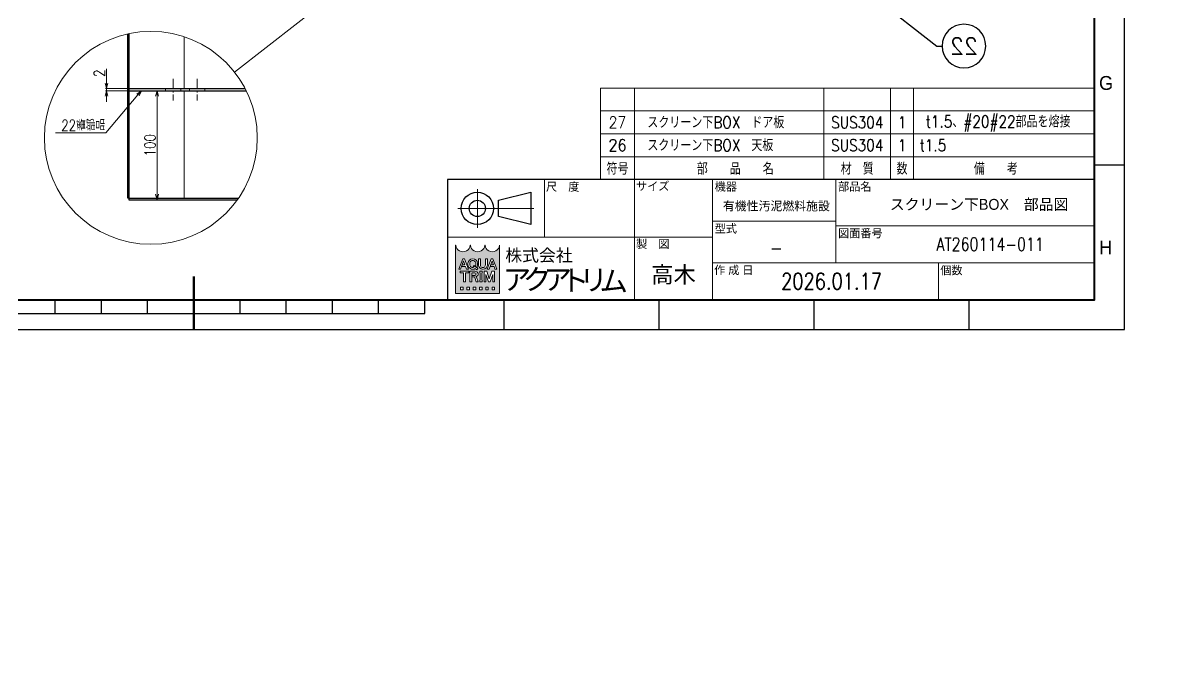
# Model space of a CAD drawing. Header units: millimetres. Extents: x 0 to 51411, y 0 to 16902.
# Drawn here: x 29694 to 31816, y 0 to 1188 of the extents above; entities that cross this region are included whole.
import ezdxf
from ezdxf import colors
from ezdxf.entities.mleader import LeaderData, LeaderLine
from ezdxf.enums import TextEntityAlignment as Align
from ezdxf.math import Vec2, Vec3

# ---------------------------------------------------------------- set-up
doc = ezdxf.new("R2010")
doc.units = ezdxf.units.MM
doc.linetypes.add('CENTER2', pattern=[28.574999999999996, 19.05, -3.174999999999999, 3.174999999999999, -3.174999999999999])
doc.linetypes.add('HIDDEN2', pattern=[4.7624999999999975, 3.174999999999999, -1.587499999999999])
for name, color, linetype, lineweight in [('01_外形線', 7, 'Continuous', 25), ('02_細線', 5, 'Continuous', 13), ('03_かくれ線', 6, 'HIDDEN2', 13), ('04_中心線', 1, 'CENTER2', 9), ('07_寸法線', 3, 'Continuous', 9), ('99_図枠', 7, 'Continuous', 40)]:
    doc.layers.add(name, color=color, linetype=linetype, lineweight=lineweight)
doc.styles.add('KSS_TXT', font='txt.shx', dxfattribs={"bigfont": 'extfont2.shx'})
doc.styles.add('MS_G', font='MS Gothic.ttf')
doc.styles.get("Standard").update_dxf_attribs({"font": 'arial.ttf'})
doc.styles.add('寸法用', font='simplex.shx', dxfattribs={"width": 0.8, "bigfont": '@extfont2.shx'})
doc.styles.add('表題用', font='MS PGothic.ttf')
doc.dimstyles.new('機械製図用', dxfattribs={"dimtxt": 3.5, "dimasz": 3.5, "dimexe": 2, "dimexo": 0, "dimgap": 1.199999999999999, "dimtad": 1, "dimdsep": 46, "dimtxsty": '寸法用', "dimblk": 'OPEN30', "dimcen": 0, "dimclrd": 256, "dimclre": 256, "dimclrt": 7, "dimazin": 2, "dimtm": 1e-09, "dimtfac": 0.75, "dimtmove": 0, "dimatfit": 3, "dimldrblk": 'OPEN30', "dimfxl": 1, "dimlwd": -1, "dimlwe": -1, "dimarcsym": 0})

# ---------------------------------------------------------------- blocks, each defined once
blk = doc.blocks.new('AM_BALLOON1')
at = {"transparency": 16777216}
blk.add_circle((0, 0), 5, dxfattribs=at)
blk.add_attdef('B_NUMBER', text='', height=3, dxfattribs=at).set_placement((0, 0), align=Align.MIDDLE_CENTER)
blk = doc.blocks.new('_OPEN')
at = {"color": 0, "linetype": 'ByBlock'}
for p, q in [((-1, 0.1666666666666666), (0, 0)), ((0, 0), (-1, -0.1666666666666666)), ((0, 0), (-1, 0))]:
    blk.add_line(p, q, dxfattribs=at)
blk = doc.blocks.new('_Open30')
at = {"color": 0, "linetype": 'ByBlock', "lineweight": -2}
for p, q in [((-1, 0.26794919), (0, 0)), ((0, 0), (-1, -0.26794919)), ((0, 0), (-1, 0))]:
    blk.add_line(p, q, dxfattribs=at)
blk = doc.blocks.new('*D1660')
at = {"layer": '07_寸法線', "transparency": 16777216}
for p, q in [((29940.93542355673, 1063.554954599672), (29937.72808647984, 1063.554954599672)), ((29939.72808647984, 873.554954599654), (29939.72808647984, 1053.554954599672)), ((29970.27295606065, 863.5549545996541), (29937.72808647984, 863.554954599654))]:
    blk.add_line(p, q, dxfattribs=at)
at = {"layer": 'Defpoints', "color": 0, "transparency": 16777216}
for p in [(29939.72808647984, 1063.554954599672), (29943.93542355673, 1063.554954599672), (29973.27295606065, 863.5549545996541)]:
    blk.add_point(p, dxfattribs=at)
at = {"layer": '07_寸法線', "transparency": 16777216, "xscale": 10, "yscale": 10, "zscale": 10}
for p, rotation in [((29939.72808647984, 1063.554954599672), 90), ((29939.72808647984, 863.554954599654), 270)]:
    blk.add_blockref('_Open30', p, dxfattribs=dict(at, rotation=rotation))
at = {"layer": '07_寸法線', "color": 7, "transparency": 16777216, "insert": (29926.72808647983, 963.5549545996546), "char_height": 20, "attachment_point": 5, "rotation": 90, "style": '寸法用'}
blk.add_mtext('100', dxfattribs=at)
blk = doc.blocks.new('*D1661')
at = {"layer": '07_寸法線', "transparency": 16777216}
for p, q in [((29846.78468942887, 1077.554954599546), (29846.78468942887, 1104.221621266213)), ((29885.00921465491, 1067.554954599546), (29844.78468942887, 1067.554954599546)), ((29885.00921465491, 1063.554954599716), (29844.78468942887, 1063.554954599716)), ((29846.78468942887, 1063.554954599716), (29846.78468942887, 1067.554954599546)), ((29846.78468942887, 1053.554954599716), (29846.78468942887, 1043.554954599716))]:
    blk.add_line(p, q, dxfattribs=at)
at = {"layer": 'Defpoints', "color": 0, "transparency": 16777216}
for p in [(29846.78468942887, 1067.554954599546), (29888.00921465491, 1067.554954599546), (29888.00921465491, 1063.554954599716)]:
    blk.add_point(p, dxfattribs=at)
at = {"layer": '07_寸法線', "transparency": 16777216, "xscale": 10, "yscale": 10, "zscale": 10}
for p, rotation in [((29846.78468942887, 1067.554954599546), 270), ((29846.78468942887, 1063.554954599716), 90)]:
    blk.add_blockref('_Open30', p, dxfattribs=dict(at, rotation=rotation))
at = {"layer": '07_寸法線', "color": 7, "transparency": 16777216, "insert": (29833.78468942886, 1095.888287932871), "char_height": 20, "attachment_point": 5, "rotation": 90, "style": '寸法用'}
blk.add_mtext('2', dxfattribs=at)
blk = doc.blocks.new('_TagCircle')
at = {"color": 0, "linetype": 'ByBlock', "lineweight": -2, "transparency": 16777216}
blk.add_circle((0, 0), 4, dxfattribs=at)
at = {"color": 0, "transparency": 16777216, "style": '寸法用'}
blk.add_attdef('タグ番号', text='', height=3, dxfattribs=at).set_placement((0, -1.5), align=Align.CENTER)
blk = doc.blocks.new('_None')

msp = doc.modelspace()

# ---------------------------------------------------------------- hatches: boundary and pattern name
at = {"layer": '99_図枠', "lineweight": 5}
h = msp.add_hatch(color=256, dxfattribs=at)
h.dxf.hatch_style = 1
edge = h.paths.add_edge_path()
edge.add_arc((30568.68154655954, 779.6042185244223), 0.3842384039984477, 90, 180)
edge.add_ellipse((30555.23320241959, 779.6042185244223), major_axis=(-13.06410573594722, 0), ratio=0.8823529411764706, start_angle=360, end_angle=540, ccw=False)
edge.add_arc((30541.78485827964, 779.6042185244223), 0.3842384039984477, 3.187317984128254, 180.000000000026)
edge.add_ellipse((30528.33651413969, 779.6042185244223), major_axis=(-13.06410573594722, 0), ratio=0.8823529411764706, start_angle=360, end_angle=540, ccw=False)
edge.add_arc((30514.88816999975, 779.6042185244223), 0.3842384039984477, 3.187317984128254, 180)
edge.add_ellipse((30501.4398258598, 779.6042185244223), major_axis=(-13.06410573594722, 0), ratio=0.8823529411764706, start_angle=360, end_angle=540, ccw=False)
edge.add_arc((30487.99148171985, 779.6042185244223), 0.3842384039984478, 3.187317984128254, 90)
edge.add_line((30487.99148171985, 779.9884569284241), (30487.99148171985, 691.2293856047831))
edge.add_line((30487.99148171985, 691.2293856047818), (30568.68154655953, 691.2293856047818))
edge.add_line((30568.68154655954, 691.2293856047818), (30568.68154655954, 779.98845692842))
h.paths.add_polyline_path([(30501.00284737093, 755.0843440041845), (30504.18864843084, 755.0843440041845), (30511.43323119285, 735.964641021219), (30511.43323119285, 735.8724238042614), (30507.98422558021, 735.8724238042614), (30506.18068185538, 740.9373604333796), (30499.08766162719, 740.9373604333796), (30500.1275028295, 743.8575723037666), (30505.14084065308, 743.8575723037666), (30502.59574790089, 751.0050194810174), (30497.20727022157, 735.8724238042614), (30493.75826460892, 735.8724238042614), (30493.75826460892, 735.964641021219)], flags=16)
edge = h.paths.add_edge_path(flags=16)
edge.add_ellipse((30519.45128694652, 746.6310991162172), major_axis=(-8.8374832919643, 0), ratio=0.9565217391304343, start_angle=180, end_angle=360, ccw=False)
edge.add_line((30528.28877023847, 746.6310991162172), (30528.28877023847, 744.3256686922259))
edge.add_ellipse((30519.45128694652, 744.3256686922286), major_axis=(-8.8374832919643, 0), ratio=0.9565217391304343, start_angle=142.105255317713, end_angle=180, ccw=False)
edge.add_line((30526.42530227056, 739.1335773057472), (30523.94921480151, 741.1739010110355))
edge.add_ellipse((30519.45128694652, 744.5517472036518), major_axis=(5.635186781375939, 0), ratio=0.9950358206786509, start_angle=-37.0427632869818, end_angle=0)
edge.add_line((30525.08646665376, 744.5515295277819), (30525.08646665376, 746.4050206047941))
edge.add_ellipse((30519.45128694652, 746.4050206047941), major_axis=(5.635179707236215, 0), ratio=0.994718262525732, start_angle=360, end_angle=540)
edge.add_line((30513.81610723928, 746.4050206047941), (30513.81610723928, 744.551549591597))
edge.add_ellipse((30519.45128694652, 744.5517472036518), major_axis=(5.635186781375939, 0), ratio=0.9950358206786509, start_angle=-180, end_angle=-65.75794872216291)
edge.add_line((30521.76505157857, 739.4389840426866), (30520.19611982208, 740.9659303239955))
edge.add_line((30520.19611982209, 740.9659303239914), (30521.89808760801, 742.7731830797384))
edge.add_line((30521.89808760801, 742.7731830797438), (30529.01442351184, 736.9092428834215))
edge.add_line((30529.01442351183, 736.9092428834174), (30526.79063441137, 734.5478885656371))
edge.add_line((30526.79063441138, 734.5478885656412), (30524.11920740053, 737.1478267230118))
edge.add_ellipse((30519.45128694652, 744.3256686922286), major_axis=(-8.8374832919643, 0), ratio=0.9565217391304343, start_angle=0, end_angle=121.88362473889401, ccw=False)
edge.add_line((30510.61380365455, 744.3256686922286), (30510.61380365455, 746.63109911622))
h.paths.add_polyline_path([(30512.00467837314, 732.0300397642768), (30512.00467837314, 729.3403709362865), (30506.24110231316, 729.3403709362865, 0.4142135623730951), (30505.85686390916, 728.9561325322902), (30505.85686390916, 712.8181195643538), (30502.39871827319, 712.8181195643538), (30502.39871827319, 728.9561325322902, 0.4142135623730951), (30502.01447986918, 729.3403709362865), (30496.2509038092, 729.3403709362865), (30496.2509038092, 732.0300397642768)], flags=16)
edge = h.paths.add_edge_path(flags=16)
edge.add_line((30514.19477484658, 732.0300397642768), (30523.03225813854, 732.0300397642768))
edge.add_ellipse((30523.03225813855, 726.9761829987256), major_axis=(-6.202418813818545, 1.2e-15), ratio=0.8148203011203053, start_angle=111.3869747349855, end_angle=270, ccw=False)
edge.add_arc((30523.98341509223, 720.1270996013664), 2.512227050566338, 22.272952259934925, 58.5531130129101, ccw=False)
edge.add_line((30526.30820173212, 721.0792822690255), (30529.61891535636, 712.9718149259561))
edge.add_line((30529.61891535635, 712.9718149259534), (30529.61891535635, 712.8181195643524))
edge.add_line((30529.61891535635, 712.8181195643538), (30525.89180283757, 712.8181195643538))
edge.add_line((30525.89180283757, 712.8181195643538), (30522.96700498158, 720.9593417772626))
edge.add_arc((30521.54124700037, 720.3853726171837), 1.536953615993805, 21.92829786654815, 90)
edge.add_line((30521.54124700037, 721.9223262331743), (30517.76819200376, 721.9223262331743))
edge.add_line((30517.76819200376, 721.9223262331743), (30517.76819200376, 724.611995061166))
edge.add_line((30517.76819200376, 724.6119950611646), (30523.49334422335, 724.6119950611646))
edge.add_arc((30523.4109065415, 726.9761829987256), 2.365624774873383, 271.9970571044072, 448.0029428955928)
edge.add_line((30523.49334422335, 729.3403709362865), (30517.65292048258, 729.3403709362865))
edge.add_line((30517.65292048257, 729.3403709362865), (30517.65292048257, 712.8181195643524))
edge.add_line((30517.65292048257, 712.8181195643538), (30514.19477484659, 712.8181195643538))
edge.add_line((30514.19477484658, 712.8181195643538), (30514.19477484658, 732.0300397642782))
h.paths.add_polyline_path([(30530.06495224784, 755.0843440041845), (30533.52309788383, 755.0843440041845), (30533.52309788383, 744.3256686922286, 0.175030561155744), (30535.04862733927, 739.9223607013828, 0.2571496110314638), (30541.21929012435, 739.9223607013828, 0.1750305611562702), (30542.74481957978, 744.3256686922396), (30542.74481957978, 755.0843440041845), (30546.20296521577, 755.0843440041845), (30546.20296521577, 743.6305723186724, -0.3793912406243967), (30538.71031633781, 735.8724238042614), (30537.5576011258, 735.8724238042614, -0.3793912406243716), (30530.06495224784, 743.6305723186724)], flags=16)
h.paths.add_polyline_path([(30532.53277928716, 732.0300397642768), (30536.75940173116, 732.0300397642768), (30536.75940173116, 729.3403709362865, 0.4142135623730951), (30536.37516332717, 728.9561325322902), (30536.37516332717, 715.8920267963404, 0.4142135623730951), (30536.75940173116, 715.5077883923441), (30536.75940173116, 712.8181195643538), (30532.53277928716, 712.8181195643538), (30532.53277928716, 715.5077883923441, 0.4142135623730951), (30532.91701769118, 715.8920267963404), (30532.91701769118, 728.9561325322902, 0.4142135623730951), (30532.53277928716, 729.3403709362865)], flags=16)
h.paths.add_polyline_path([(30540.22129155458, 732.0300397642768), (30545.23928732669, 732.0300397642768), (30549.82725165455, 718.0767254949842), (30554.41521598238, 732.0300397642768), (30559.43639611061, 732.0300397642768), (30559.43639611061, 712.8181195643538), (30555.97825047462, 712.8181195643538), (30555.97825047462, 726.2664637042999), (30551.55632447253, 712.8181195643538), (30548.09817883655, 712.8181195643538), (30543.67625283445, 726.2664637042999), (30543.67943719056, 712.8181195643538), (30540.22129155458, 712.8181195643538)], flags=16)
h.paths.add_polyline_path([(30553.25285665654, 755.0843440041845), (30556.43865771645, 755.0843440041845), (30563.68324047846, 735.964641021219), (30563.68324047846, 735.8724238042614), (30560.23423486582, 735.8724238042614), (30558.43069114099, 740.9373604333796), (30551.3376709128, 740.9373604333796), (30552.3775121151, 743.8575723037666), (30557.39084993868, 743.8575723037666), (30554.84575718649, 751.0050194810174), (30549.45727950717, 735.8724238042614), (30546.00827389453, 735.8724238042614), (30546.00827389453, 735.964641021219)], flags=16)
h.paths.add_polyline_path([(30497.21320341582, 702.7565377247356), (30501.82406426379, 702.7565377247356), (30501.82406426379, 698.145676876753), (30497.21320341582, 698.145676876753)], flags=16)
h.paths.add_polyline_path([(30508.74035553577, 702.7565377247356), (30513.35121638375, 702.7565377247356), (30513.35121638375, 698.145676876753), (30508.74035553577, 698.145676876753)], flags=16)
h.paths.add_polyline_path([(30520.26750765573, 702.7565377247356), (30524.8783685037, 702.7565377247356), (30524.8783685037, 698.145676876753), (30520.26750765573, 698.145676876753)], flags=16)
h.paths.add_polyline_path([(30531.79465977567, 702.7565377247356), (30536.40552062366, 702.7565377247356), (30536.40552062366, 698.145676876753), (30531.79465977567, 698.145676876753)], flags=16)
h.paths.add_polyline_path([(30543.32181189564, 702.7565377247356), (30547.93267274361, 702.7565377247356), (30547.93267274361, 698.145676876753), (30543.32181189564, 698.145676876753)], flags=16)
h.paths.add_polyline_path([(30554.84896401558, 702.7565377247356), (30559.45982486357, 702.7565377247356), (30559.45982486357, 698.145676876753), (30554.84896401558, 698.145676876753)], flags=16)

# ---------------------------------------------------------------- linework, layer by layer
at = {"layer": '01_外形線'}
for p, q in [((29886.0142652897, 866.5549545995455), (29886.0142652897, 1168.026515096513)), ((29888.13558563327, 1168.48350947155), (29888.13558563327, 1067.554954599545)), ((29888.0092146549, 1067.554954599545), (30101.55816128525, 1067.55495459939)), ((29888.0092146549, 1067.554954599545), (29888.0092146549, 1063.554954599716)), ((29888.0092146549, 1063.554954599716), (30103.58607115699, 1063.554954599545)), ((29888.13558563327, 1063.554954599545), (29888.13558563257, 863.5549545997155)), ((29888.13558563327, 866.5549545995455), (29886.0142652897, 866.5549545995455)), ((29888.13558563324, 866.5549545995455), (30089.39829947395, 866.554954599399)), ((29888.13558563325, 863.5549545995455), (30087.29751884628, 863.5549545994004))]:
    msp.add_line(p, q, dxfattribs=at)
at = {"layer": '02_細線'}
for p, q in [((30265.06022094436, 1240.66235791781), (30082.19697005643, 1097.610977478706)), ((29989.25185534294, 1162.875928578739), (29989.25185534294, 1067.554954599545)), ((29989.25185534294, 1063.554954599545), (29989.25185534294, 866.5549545995455)), ((30753.70312812704, 900.5902008359153), (30753.70312812704, 1068.573055215569)), ((30753.70312812704, 1068.573055215569), (31660.93911657636, 1068.573055215569)), ((30816.69669233733, 1068.573055215569), (30816.69669233733, 900.5902008359153)), ((31164.11894881499, 1068.573055215569), (31164.11894881499, 900.5902008359153)), ((31286.77111572464, 1068.573055215569), (31286.77111572464, 900.5902008359153)), ((31328.76682519817, 1068.573055215569), (31328.76682519817, 900.5902008359153)), ((30753.70312812704, 1026.577342748747), (31660.93911657636, 1026.577342748747)), ((30753.70312812704, 984.5816302819039), (31660.93911657636, 984.5816302819039)), ((30753.70312812704, 942.5859178150604), (31660.93911657636, 942.5859178150604))]:
    msp.add_line(p, q, dxfattribs=at)
msp.add_circle((29928.23971242757, 977.1723539418017), 195.469432945567, dxfattribs=at)
at = {"layer": '03_かくれ線', "ltscale": 3}
for p, q in [((29888.13558563327, 1067.554954599545), (29888.13558563327, 1063.554954599545)), ((29955.25185534259, 1067.554954599545), (29955.25185534259, 1063.554954599545)), ((29983.25185534259, 1067.554954599545), (29983.25185534259, 1063.554954599545)), ((29999.25185534259, 1067.554954599545), (29999.25185534259, 1063.554954599545)), ((30027.25185534259, 1067.554954599545), (30027.25185534259, 1063.554954599545))]:
    msp.add_line(p, q, dxfattribs=at)
at = {"layer": '04_中心線'}
for p, q in [((29969.25185534259, 1085.554954599545), (29969.25185534259, 1045.554954599545)), ((30013.25185534259, 1085.554954599545), (30013.25185534259, 1045.554954599545))]:
    msp.add_line(p, q, dxfattribs=at)
at = {"layer": '99_図枠', "lineweight": 25}
for p, q in [((31716.09625943329, 926.920311550095), (31660.93911657636, 926.920311550095)), ((29752.58683086978, 654.5044865511954), (29752.58683086978, 679.9616294082352)), ((29837.44397372659, 654.5044865511954), (29837.44397372659, 679.9616294082352)), ((29922.30111658338, 654.5044865511954), (29922.30111658338, 679.9616294082352)), ((30092.01540229699, 654.5044865511954), (30092.01540229699, 679.9616294082352)), ((30176.87254515378, 654.5044865511954), (30176.87254515378, 679.9616294082352)), ((30261.72968801059, 654.5044865511954), (30261.72968801059, 679.9616294082352)), ((30346.58683086737, 654.5044865511954), (30346.58683086737, 679.9616294082352)), ((30431.44397372418, 654.5044865511954), (30431.44397372418, 679.9616294082352)), ((30576.80425943789, 625.0510865415508), (30576.80425943789, 679.9616294082352)), ((30861.62725943673, 624.8044865513166), (30861.62725943673, 679.9616294082352)), ((30861.62725943673, 625.0510865415508), (30861.62725943673, 679.9616294082352)), ((31146.45025943558, 625.0510865415508), (31146.45025943558, 679.9616294082352)), ((31431.27325943443, 625.0510865415508), (31431.27325943443, 679.9616294082352)), ((29582.87254515618, 654.5044865511954), (30431.44397372418, 654.5044865511954))]:
    msp.add_line(p, q, dxfattribs=at)
at = {"layer": '99_図枠', "lineweight": 13}
for p, q in [((30651.13911658045, 794.5187722649116), (30651.13911658045, 900.5902008359153)), ((30816.61054515119, 679.9616294082352), (30816.61054515119, 900.5902008359153)), ((30959.58197372196, 679.9616294082352), (30959.58197372196, 900.5902008359153)), ((31186.15337716787, 900.5902008359153), (31186.15337716787, 747.8473436936765)), ((30527.88411658094, 811.9144865505605), (30527.88411658094, 883.1944865502719)), ((30492.24411658108, 847.5544865504107), (30631.83411658053, 847.5544865504107)), ((30959.58197372196, 824.2187722647959), (31186.15337716787, 824.2187722647959)), ((31186.15337716787, 815.7330579791123), (31660.93911657636, 815.7330579791123)), ((30959.58197372196, 794.5187722649116), (30472.93911658116, 794.5187722649116)), ((30959.58197372196, 747.8473436936765), (31660.93911657636, 747.8473436936765)), ((31374.3962594346, 747.8473436936765), (31374.3962594346, 679.9616294082352))]:
    msp.add_line(p, q, dxfattribs=at)
at = {"layer": '99_図枠', "lineweight": 5}
for p, q in [((30487.99148171985, 691.2293856047818), (30487.99148171985, 779.9884569284241)), ((30568.68154655954, 779.9884569284241), (30568.68154655954, 691.2293856047818)), ((30493.75826460892, 735.964641021219), (30501.00284737093, 755.0843440041845)), ((30497.20727022157, 735.8724238042614), (30502.59574790089, 751.0050194810174)), ((30499.08766162719, 740.9373604333796), (30500.1275028295, 743.8575723037666)), ((30500.1275028295, 743.8575723037666), (30505.14084065308, 743.8575723037666)), ((30501.00284737093, 755.0843440041845), (30504.18864843084, 755.0843440041845)), ((30505.14084065308, 743.8575723037666), (30502.59574790089, 751.0050194810174)), ((30511.43323119285, 735.964641021219), (30504.18864843084, 755.0843440041845)), ((30510.61380365455, 746.6310991162172), (30510.61380365455, 744.3256686922286)), ((30513.81610723928, 746.4050206047941), (30513.81610723928, 744.5606762656043)), ((30525.08646665376, 746.4050206047941), (30525.08646665376, 744.5606762656043)), ((30528.28877023847, 746.6310991162172), (30528.28877023847, 744.3256686922286)), ((30530.06495224784, 743.6305723186724), (30530.06495224784, 755.0843440041845)), ((30533.52309788383, 755.0843440041845), (30530.06495224784, 755.0843440041845)), ((30533.52309788383, 744.3256686922286), (30533.52309788383, 755.0843440041845)), ((30542.74481957978, 744.3256686922286), (30542.74481957978, 755.0843440041845)), ((30542.74481957978, 755.0843440041845), (30546.20296521577, 755.0843440041845)), ((30546.00827389453, 735.964641021219), (30553.25285665654, 755.0843440041845)), ((30546.20296521577, 743.6305723186724), (30546.20296521577, 755.0843440041845)), ((30549.45727950717, 735.8724238042614), (30554.84575718649, 751.0050194810174)), ((30551.3376709128, 740.9373604333796), (30552.3775121151, 743.8575723037666)), ((30552.3775121151, 743.8575723037666), (30557.39084993868, 743.8575723037666)), ((30553.25285665654, 755.0843440041845), (30556.43865771645, 755.0843440041845)), ((30557.39084993868, 743.8575723037666), (30554.84575718649, 751.0050194810174)), ((30563.68324047846, 735.964641021219), (30556.43865771645, 755.0843440041845)), ((30493.75826460892, 735.8724238042614), (30493.75826460892, 735.964641021219)), ((30493.75826460892, 735.964641021219), (30493.75826460892, 735.964641021219)), ((30493.75826460892, 735.8724238042614), (30493.75826460892, 735.964641021219)), ((30493.75826460892, 735.8724238042614), (30497.20727022157, 735.8724238042614)), ((30496.2509038092, 732.0300397642768), (30512.00467837314, 732.0300397642768)), ((30496.2509038092, 732.0300397642768), (30496.2509038092, 729.3403709362865)), ((30496.2509038092, 729.3403709362865), (30502.01447986918, 729.3403709362865)), ((30499.08766162719, 740.9373604333796), (30506.18068185538, 740.9373604333796)), ((30502.39871827319, 712.8181195643538), (30502.39871827319, 728.9561325322902)), ((30505.85686390916, 712.8181195643538), (30505.85686390916, 728.9561325322902)), ((30507.98422558021, 735.8724238042614), (30506.18068185538, 740.9373604333796)), ((30506.24110231316, 729.3403709362865), (30512.00467837314, 729.3403709362865)), ((30511.43323119285, 735.8724238042614), (30507.98422558021, 735.8724238042614)), ((30511.43323119285, 735.8724238042614), (30511.43323119285, 735.964641021219)), ((30512.00467837314, 732.0300397642768), (30512.00467837314, 729.3403709362865)), ((30514.19477484658, 732.0300397642768), (30514.19477484658, 712.8181195643538)), ((30514.19477484658, 732.0300397642768), (30523.03225813855, 732.0300397642768)), ((30517.65292048257, 712.8181195643538), (30517.65292048257, 729.3403709362865)), ((30517.65292048257, 729.3403709362865), (30523.49334422335, 729.3403709362865)), ((30517.76819200376, 721.9223262331743), (30517.76819200376, 724.6119950611646)), ((30517.76819200376, 724.6119950611646), (30523.49334422335, 724.6119950611646)), ((30517.76819200376, 721.9223262331743), (30521.54124700037, 721.9223262331743)), ((30520.19611982209, 740.9659303239914), (30521.89808760801, 742.7731830797438)), ((30520.19611982209, 740.9659303239914), (30521.76505157857, 739.4389840426866)), ((30521.89808760801, 742.7731830797438), (30529.01442351183, 736.9092428834174)), ((30523.94921480151, 741.1739010110341), (30526.42530227056, 739.1335773057472)), ((30524.11920740053, 737.1478267230104), (30526.79063441138, 734.5478885656412)), ((30526.79063441138, 734.5478885656412), (30529.01442351183, 736.9092428834174)), ((30532.53277928716, 732.0300397642768), (30536.75940173116, 732.0300397642768)), ((30532.53277928716, 732.0300397642768), (30532.53277928716, 729.3403709362865)), ((30532.91701769118, 715.8920267963404), (30532.91701769118, 728.9561325322902)), ((30536.37516332717, 715.8920267963404), (30536.37516332717, 728.9561325322902)), ((30536.75940173116, 732.0300397642768), (30536.75940173116, 729.3403709362865)), ((30538.71031633781, 735.8724238042614), (30537.5576011258, 735.8724238042614)), ((30540.22129155458, 732.0300397642768), (30540.22129155458, 712.8181195643538)), ((30540.22129155458, 732.0300397642768), (30545.23928732669, 732.0300397642768)), ((30543.67943719056, 712.8181195643538), (30543.67625283445, 726.2664637042999)), ((30548.09817883655, 712.8181195643538), (30543.67625283445, 726.2664637042999)), ((30549.82725165455, 718.0767254949842), (30545.23928732669, 732.0300397642768)), ((30546.00827389453, 735.8724238042614), (30546.00827389453, 735.964641021219)), ((30546.00827389453, 735.964641021219), (30546.00827389453, 735.964641021219)), ((30546.00827389453, 735.8724238042614), (30546.00827389453, 735.964641021219)), ((30546.00827389453, 735.8724238042614), (30549.45727950717, 735.8724238042614)), ((30549.82725165455, 718.0767254949842), (30554.41521598238, 732.0300397642768)), ((30551.3376709128, 740.9373604333796), (30558.43069114099, 740.9373604333796)), ((30551.55632447253, 712.8181195643538), (30555.97825047462, 726.2664637042999)), ((30559.43639611061, 732.0300397642768), (30554.41521598238, 732.0300397642768)), ((30555.97825047462, 726.2664637042999), (30555.97825047462, 712.8181195643538)), ((30560.23423486582, 735.8724238042614), (30558.43069114099, 740.9373604333796)), ((30559.43639611061, 712.8181195643538), (30559.43639611061, 732.0300397642768)), ((30563.68324047846, 735.8724238042614), (30560.23423486582, 735.8724238042614)), ((30563.68324047846, 735.8724238042614), (30563.68324047846, 735.964641021219)), ((30497.21320341582, 702.7565377247356), (30501.82406426379, 702.7565377247356)), ((30497.21320341582, 702.7565377247356), (30497.21320341582, 698.145676876753)), ((30501.82406426379, 702.7565377247356), (30501.82406426379, 698.145676876753)), ((30502.39871827319, 712.8181195643538), (30505.85686390916, 712.8181195643538)), ((30508.74035553577, 702.7565377247356), (30513.35121638375, 702.7565377247356)), ((30508.74035553577, 702.7565377247356), (30508.74035553577, 698.145676876753)), ((30513.35121638375, 702.7565377247356), (30513.35121638375, 698.145676876753)), ((30514.19477484658, 712.8181195643538), (30517.65292048257, 712.8181195643538)), ((30520.26750765573, 702.7565377247356), (30524.8783685037, 702.7565377247356)), ((30520.26750765573, 702.7565377247356), (30520.26750765573, 698.145676876753)), ((30522.96700498158, 720.9593417772612), (30525.89180283757, 712.8181195643538)), ((30524.8783685037, 702.7565377247356), (30524.8783685037, 698.145676876753)), ((30525.89180283757, 712.8181195643538), (30529.61891535635, 712.8181195643538)), ((30526.30820173212, 721.0792822690255), (30529.61891535635, 712.9718149259534)), ((30529.61891535635, 712.9718149259534), (30529.61891535635, 712.8181195643538)), ((30531.79465977567, 702.7565377247356), (30536.40552062366, 702.7565377247356)), ((30531.79465977567, 702.7565377247356), (30531.79465977567, 698.145676876753)), ((30532.53277928716, 712.8181195643538), (30532.53277928716, 715.5077883923441)), ((30532.53277928716, 712.8181195643538), (30536.75940173116, 712.8181195643538)), ((30536.40552062366, 702.7565377247356), (30536.40552062366, 698.145676876753)), ((30536.75940173116, 712.8181195643538), (30536.75940173116, 715.5077883923441)), ((30540.22129155458, 712.8181195643538), (30543.67943719056, 712.8181195643538)), ((30543.32181189564, 702.7565377247356), (30547.93267274361, 702.7565377247356)), ((30543.32181189564, 702.7565377247356), (30543.32181189564, 698.145676876753)), ((30547.93267274361, 702.7565377247356), (30547.93267274361, 698.145676876753)), ((30548.09817883655, 712.8181195643538), (30551.55632447253, 712.8181195643538)), ((30559.45982486357, 702.7565377247356), (30554.84896401558, 702.7565377247356)), ((30554.84896401558, 702.7565377247356), (30554.84896401558, 698.145676876753)), ((30555.97825047462, 712.8181195643538), (30559.43639611061, 712.8181195643538)), ((30559.45982486357, 702.7565377247356), (30559.45982486357, 698.145676876753)), ((30568.68154655954, 691.2293856047818), (30487.99148171985, 691.2293856047818)), ((30501.82406426379, 698.145676876753), (30497.21320341582, 698.145676876753)), ((30513.35121638375, 698.145676876753), (30508.74035553577, 698.145676876753)), ((30524.8783685037, 698.145676876753), (30520.26750765573, 698.145676876753)), ((30536.40552062366, 698.145676876753), (30531.79465977567, 698.145676876753)), ((30547.93267274361, 698.145676876753), (30543.32181189564, 698.145676876753)), ((30554.84896401558, 698.145676876753), (30559.45982486357, 698.145676876753))]:
    msp.add_line(p, q, dxfattribs=at)
at = {"layer": '99_図枠', "lineweight": 53}
msp.add_line((30007.15825944019, 625.0510865415508), (30007.15825944019, 722.3902008366367), dxfattribs=at)
at = {"layer": '99_図枠'}
msp.add_lwpolyline([(28463.52197373214, 679.9616294082352), (31660.93911657636, 679.9616294082352), (31660.93911657636, 2986.573943684625), (28463.52197373214, 2986.573943684625)], close=True, dxfattribs=at)
at = {"layer": '99_図枠', "lineweight": 25}
msp.add_lwpolyline([(30472.93911658116, 679.9616294082352), (31660.93911657636, 679.9616294082352), (31660.93911657636, 900.5902008359153), (30472.93911658116, 900.5902008359153)], close=True, dxfattribs=at)
msp.add_lwpolyline([(30566.49411658079, 862.4044865503529), (30625.89411658055, 877.254486550295), (30625.89411658055, 817.8544865505373), (30566.49411658079, 832.704486550474), (30566.49411658079, 862.4044865503529)], dxfattribs=at)
for radius in [29.69999999988, 14.84999999994]:
    msp.add_circle((30527.88411658094, 847.5544865504107), radius, dxfattribs=at)
at = {"layer": '99_図枠', "lineweight": 5}
for centre, radius, start, end in [((30487.99148171985, 779.6042185244223), 0.3842384039984477, 0, 90), ((30514.88816999975, 779.6042185244223), 0.3842384039984477, 0, 180), ((30514.88816999975, 779.6042185244223), 0.3842384039984477, 0, 90), ((30541.78485827964, 779.6042185244223), 0.3842384039984477, 0, 180), ((30568.68154655954, 779.6042185244223), 0.3842384039984477, 90, 180), ((30538.1876681565, 743.9781205054533), 8.130147813837896, 182.4500309922622, 265.5552572885241), ((30540.38252589104, 744.2362084002925), 6.860011350573962, 179.2527938813873, 218.9645718468762), ((30538.08024930712, 743.9781205054533), 8.130147813837896, 274.444742711371, 357.5499690077378), ((30535.88539157257, 744.2362084002925), 6.86001135057319, 321.0354281531238, 0.7472061186126783), ((30502.01447986918, 728.9561325322902), 0.3842384039984477, 0, 90), ((30506.24110231316, 728.9561325322902), 0.3842384039984477, 90, 180), ((30521.54124700037, 720.3853726171837), 1.53695361599379, 21.92829786653967, 90), ((30523.4109065415, 726.9761829987256), 2.365624774873383, 271.9970571042497, 88.00294289575022), ((30523.98341509223, 720.1270996013664), 2.51222705056638, 22.27295225997259, 58.55311301298782), ((30532.53277928716, 728.9561325322902), 0.3842384039984477, 0, 90), ((30538.13395873181, 745.5247627360841), 6.395793802200191, 241.157727808438, 298.842272191562), ((30536.75940173116, 728.9561325322902), 0.3842384039984477, 90, 180), ((30532.53277928716, 715.8920267963404), 0.3842384039984477, 270, 0), ((30536.75940173116, 715.8920267963404), 0.3842384039984477, 180, 270)]:
    msp.add_arc(centre, radius, start, end, dxfattribs=at)
for centre, major_axis, ratio, start_param, end_param in [((30501.4398258598, 779.6042185244223), (-13.06410573594722, 0), 0.8823529411764706, 6.283185307179585, 9.424777960769381), ((30528.33651413969, 779.6042185244223), (-13.06410573594722, 0), 0.8823529411764706, 6.283185307179585, 9.424777960769381), ((30555.23320241959, 779.6042185244223), (-13.06410573594722, 0), 0.8823529411764706, 6.283185307179585, 9.424777960769381), ((30519.45128694652, 746.6310991162172), (-8.8374832919643, 0), 0.9565217391304343, 3.141592653589793, 6.283185307179585), ((30519.45128694652, 746.4050206047941), (5.635179707236215, 0), 0.994718262525732, 6.283185307179585, 9.424777960769381), ((30523.03225813855, 726.9761829987256), (-6.202418813818545, 1.2e-15), 0.8148203011203053, 1.944069452961234, 4.712388980384689)]:
    msp.add_ellipse(centre, major_axis=major_axis, ratio=ratio, start_param=start_param, end_param=end_param, dxfattribs=at)
at = {"layer": '99_図枠', "lineweight": 5, "extrusion": (0, 0, -1)}
for centre, major_axis, ratio, start_param, end_param in [((30519.45128694652, 744.3256686922286), (-8.8374832919643, 0), 0.9565217391304343, 4.155914751220672, 6.283185307179585), ((30519.45128694652, 744.5517472036518), (5.635186781375939, 0), 0.9950358206786508, 7.430878021738926, 9.424777960769381), ((30519.45128694652, 744.5517472036518), (5.635186781375939, 0), 0.9950358206786508, 6.283185307179585, 6.929703490574294), ((30519.45128694652, 744.3256686922286), (-8.8374832919643, 0), 0.9565217391304343, 3.141592653589793, 3.802980717498314)]:
    msp.add_ellipse(centre, major_axis=major_axis, ratio=ratio, start_param=start_param, end_param=end_param, dxfattribs=at)
at = {"layer": 'Defpoints'}
msp.add_lwpolyline([(28298.22025943328, 625.0510865415508), (31716.09625943329, 625.0510865415508), (31716.09625943329, 3041.731086541544), (28298.22025943328, 3041.731086541544)], close=True, dxfattribs=at)

# ---------------------------------------------------------------- texts
for tag, height, style, width, p in [('t1.5、#20#22部品を熔接', 21.6, 'KSS_TXT', 0.85, (31484.22211605014, 1005.579488771498)), ('27', 20.99785736149371, '寸法用', 0.9, (30785.19991023219, 1005.579484259153)), ('SUS304', 21.6, 'KSS_TXT', 0.85, (31225.4450322698, 1005.579484259148)), ('1', 21.6, 'KSS_TXT', 0.85, (31307.76897046141, 1005.579484259148)), ('26', 21.6, '寸法用', 0.9, (30785.19991023219, 963.5837717923096)), ('SUS304', 21.6, 'KSS_TXT', 0.85, (31225.4450322698, 963.5837717923096)), ('1', 21.6, 'KSS_TXT', 0.85, (31307.76897046141, 963.5837717923096)), ('t1.5', 21.6, 'KSS_TXT', 0.85, (31364.55387929793, 963.5837763046547)), ('符号', 21.6, 'KSS_TXT', 0.85, (30785.19991023219, 921.5880593255097)), ('部\u3000\u3000品\u3000\u3000名', 21.6, 'KSS_TXT', 0.85, (31001.44925604328, 921.5880593255097)), ('材\u3000質', 21.6, 'KSS_TXT', 0.85, (31225.4450322698, 921.5880593255097)), ('数', 21.6, 'KSS_TXT', 0.85, (31307.76897046141, 921.5880593255097)), ('備\u3000\u3000考', 21.6, 'KSS_TXT', 0.85, (31479.9756813988, 921.5880593255097)), ('AT260114-011', 24, '寸法用', 0.8, (31469.48756742891, 781.7902008363944)), ('2026.01.17', 30, '寸法用', 0.8, (31178.23911657828, 713.9044865509532))]:
    msp.add_attdef(tag, text='', height=height, dxfattribs=dict(style=style, width=width)).set_placement(p, align=Align.MIDDLE)
at = {"style": 'KSS_TXT', "width": 0.85}
for tag, p in [('スクリーン下BOX\u3000ドア板', (30839.9993517692, 1005.579482002991)), ('スクリーン下BOX\u3000天板', (30839.9993517692, 963.5837717923096))]:
    msp.add_attdef(tag, text='', height=21.6, dxfattribs=at).set_placement(p, align=Align.MIDDLE_LEFT)
for tag, height, style, p in [('有機性汚泥燃料施設', 16, '表題用', (31076.95418375795, 852.444095193041)), ('スクリーン下BOX\u3000部品図', 20, '表題用', (31449.2281792458, 855.2783270017317)), ('-', 21.6, 'KSS_TXT', (31076.90568120853, 774.7830579792335)), ('高木', 30, '表題用', (30888.09625943658, 726.6330579794758))]:
    msp.add_attdef(tag, text='', height=height, dxfattribs=dict(style=style)).set_placement(p, align=Align.MIDDLE)
at = {"layer": '99_図枠', "lineweight": 13, "style": '表題用'}
for s, p in [('G', (31669.42483086204, 1077.978224049484)), ('H', (31669.42483086204, 775.8623990507058))]:
    msp.add_text(s, height=25.45714285704, dxfattribs=at).set_placement(p, align=Align.MIDDLE_LEFT)
at = {"layer": '99_図枠', "style": '表題用'}
for s, p in [('尺\u3000度', (30653.83022860562, 887.3048693243654)), ('サイズ', (30819.30165717638, 888.423592318808)), ('機器', (30963.6594475401, 887.5527398821505)), ('部品名', (31190.23085098602, 887.5527398821505)), ('型式', (30963.6594475401, 810.4313113110311)), ('図面番号', (31190.23085098602, 801.9455970253475)), ('製\u3000図', (30819.3017485949, 782.3521637478098)), ('作 成 日', (30962.62422426654, 734.239582213042)), ('個数', (31377.95858991591, 733.8247366041542))]:
    msp.add_text(s, height=15, dxfattribs=at).set_placement(p, align=Align.MIDDLE_LEFT)
at = {"layer": '99_図枠', "lineweight": 5, "style": 'MS_G'}
for s, height, p in [('株式会社', 22.68231428562264, (30641.03943537884, 761.4104345838441)), ('ア', 38.30790857127378, (30600.56818837945, 717.2385389782812)), ('ク', 38.30790857127378, (30637.4898699634, 717.2385389782812)), ('ア', 38.30790857127378, (30675.44919265304, 717.2385389782812)), ('ト', 38.30790857127378, (30707.06235508598, 715.626253264003)), ('リ', 38.30790857127378, (30741.32977709443, 716.4323961211448)), ('ム', 38.30790857127378, (30778.24890316386, 714.0139675497248))]:
    msp.add_text(s, height=height, dxfattribs=at).set_placement(p, align=Align.MIDDLE_CENTER)

# ---------------------------------------------------------------- dimensions: what is measured, and where the dimension line sits
at = {"layer": '07_寸法線'}
for base, p1, p2, picture, middle in [((29846.78468942887, 1067.554954599546), (29888.0092146549, 1063.554954599716), (29888.0092146549, 1067.554954599545), '*D1661', (29833.78468942886, 1095.888287932871)), ((29939.72808647984, 1063.554954599672), (29973.27295606063, 863.5549545996537), (29943.93542355672, 1063.554954599672), '*D1660', (29926.72808647983, 963.5549545996546))]:
    dim = msp.add_linear_dim(base=base, p1=p1, p2=p2, angle=90, dimstyle='機械製図用', override={"dimtxt": 20, "dimasz": 10, "dimexo": 3, "dimgap": 3, "dimlfac": 0.5}, dxfattribs=at)
    dim.commit()
    dim.dimension.update_dxf_attribs({"geometry": picture, "text_midpoint": middle})

# ---------------------------------------------------------------- leaders
ml = msp.add_multileader_block('Standard', dxfattribs=at)
ml.set_content('AM_BALLOON1', color=256, scale=7.087070454545452)
ml.set_attribute('B_NUMBER', '28', width=0)
ml.set_leader_properties(color=256, linetype='ByLayer', lineweight=-1)
ml.set_arrow_properties(name='OPEN')
ml.build(insert=Vec2(0, 0))
ml.multileader.update_dxf_attribs({"leader_type": 0, "has_dogleg": 0, "text_right_attachment_type": 6, "dogleg_length": 0, "arrow_head_size": 3.54375, "scale": 2.5, "block_connection_type": 1})
ctx = ml.context
ctx.base_point, ctx.scale, ctx.char_height, ctx.arrow_head_size, ctx.landing_gap_size, ctx.plane_origin = Vec3(32779.86790722382, 3275.518489826671), 2.5, 7.087499999999999, 3.54375, 3.54375, Vec3(32779.86790722382, 3275.518489826671)
ctx.right_attachment, ctx.attachment_type = 6, 1
notes = []
notes.append((ctx, [(0, (0, 0, 0), (0, 0), (1, 0), 1, [])]))
ctx.block.insert = Vec3(32779.86790722382, 3275.518489826671)
ml = msp.add_multileader_block('Standard', dxfattribs=at)
ml.set_content('AM_BALLOON1', color=256, scale=7.087070454545452)
ml.set_attribute('B_NUMBER', '29', width=0)
ml.set_leader_properties(color=256, linetype='ByLayer', lineweight=-1)
ml.set_arrow_properties(name='OPEN')
ml.build(insert=Vec2(0, 0))
ml.multileader.update_dxf_attribs({"leader_type": 0, "has_dogleg": 0, "text_right_attachment_type": 6, "dogleg_length": 0, "arrow_head_size": 3.54375, "scale": 2.5, "block_connection_type": 1})
ctx = ml.context
ctx.base_point, ctx.scale, ctx.char_height, ctx.arrow_head_size, ctx.landing_gap_size, ctx.plane_origin = Vec3(34667.76764677695, 3275.518489826671), 2.5, 7.087499999999999, 3.54375, 3.54375, Vec3(34667.76764677695, 3275.518489826671)
ctx.right_attachment, ctx.attachment_type = 6, 1
notes.append((ctx, [(0, (0, 0, 0), (0, 0), (1, 0), 1, [])]))
ctx.block.insert = Vec3(34667.76764677695, 3275.518489826671)
ml = msp.add_multileader_block('Standard', dxfattribs=at)
ml.set_content('AM_BALLOON1', color=256, scale=7.087070454545452)
ml.set_attribute('B_NUMBER', '27', width=0)
ml.set_leader_properties(color=256, linetype='ByLayer', lineweight=-1)
ml.set_arrow_properties(name='OPEN')
ml.build(insert=Vec2(0, 0))
ml.multileader.update_dxf_attribs({"leader_type": 0, "has_dogleg": 0, "text_right_attachment_type": 6, "dogleg_length": 0, "arrow_head_size": 3.54375, "scale": 2.5, "block_connection_type": 1})
ctx = ml.context
ctx.base_point, ctx.scale, ctx.char_height, ctx.arrow_head_size, ctx.landing_gap_size, ctx.plane_origin = Vec3(30037.827607833, 2881.683867340932), 2.5, 7.087499999999999, 3.54375, 3.54375, Vec3(30037.827607833, 2881.683867340932)
ctx.right_attachment, ctx.attachment_type = 6, 1
notes.append((ctx, [(0, (0, 0, 0), (0, 0), (1, 0), 1, [])]))
ctx.block.insert = Vec3(30037.827607833, 2881.683867340932)
ml = msp.add_multileader_block('Standard', dxfattribs=at)
ml.set_content('AM_BALLOON1', color=256, scale=4.999696969696967)
ml.set_attribute('B_NUMBER', '30', width=0)
ml.set_leader_properties(color=256, linetype='ByLayer', lineweight=-1)
ml.set_arrow_properties(name='OPEN')
ml.build(insert=Vec2(0, 0))
ml.multileader.update_dxf_attribs({"leader_type": 0, "has_dogleg": 0, "text_right_attachment_type": 6, "dogleg_length": 0, "arrow_head_size": 2.5, "scale": 2.5, "block_connection_type": 1})
ctx = ml.context
ctx.base_point, ctx.scale, ctx.char_height, ctx.arrow_head_size, ctx.landing_gap_size, ctx.plane_origin = Vec3(36368.35157743798, 1874.030656362359), 2.5, 5, 2.5, 2.5, Vec3(36368.35157743798, 1874.030656362359)
ctx.right_attachment, ctx.attachment_type = 6, 1
notes.append((ctx, [(0, (0, 0, 0), (0, 0), (1, 0), 1, [])]))
ctx.block.insert = Vec3(36368.35157743798, 1874.030656362359)
ml = msp.add_multileader_block('Standard', dxfattribs=at)
ml.set_content('AM_BALLOON1', color=256, scale=4.999696969696967)
ml.set_attribute('B_NUMBER', '31', width=0)
ml.set_leader_properties(color=256, linetype='ByLayer', lineweight=-1)
ml.set_arrow_properties(name='OPEN')
ml.build(insert=Vec2(0, 0))
ml.multileader.update_dxf_attribs({"leader_type": 0, "has_dogleg": 0, "text_right_attachment_type": 6, "dogleg_length": 0, "arrow_head_size": 2.5, "scale": 2.5, "block_connection_type": 1})
ctx = ml.context
ctx.base_point, ctx.scale, ctx.char_height, ctx.arrow_head_size, ctx.landing_gap_size, ctx.plane_origin = Vec3(37494.70823537628, 1874.030656362359), 2.5, 5, 2.5, 2.5, Vec3(37494.70823537628, 1874.030656362359)
ctx.right_attachment, ctx.attachment_type = 6, 1
notes.append((ctx, [(0, (0, 0, 0), (0, 0), (1, 0), 1, [])]))
ctx.block.insert = Vec3(37494.70823537628, 1874.030656362359)
ml = msp.add_multileader_block('Standard', dxfattribs=at)
ml.set_content('AM_BALLOON1', color=256, scale=3.499787878787877)
ml.set_attribute('B_NUMBER', '1', width=0)
ml.set_leader_properties(color=256, linetype='ByLayer', lineweight=-1)
ml.set_arrow_properties(name='OPEN')
ml.build(insert=Vec2(0, 0))
ml.multileader.update_dxf_attribs({"leader_type": 0, "has_dogleg": 0, "text_right_attachment_type": 6, "dogleg_length": 0, "arrow_head_size": 1.75, "scale": 2.5, "block_connection_type": 1})
ctx = ml.context
ctx.base_point, ctx.scale, ctx.char_height, ctx.arrow_head_size, ctx.landing_gap_size, ctx.plane_origin = Vec3(43910.76680810345, 1565.524676473564), 2.5, 3.5, 1.75, 1.75, Vec3(43910.76680810345, 1565.524676473564)
ctx.right_attachment, ctx.attachment_type = 6, 1
notes.append((ctx, [(0, (0, 0, 0), (0, 0), (1, 0), 1, [])]))
ctx.block.insert = Vec3(43910.76680810345, 1565.524676473564)
ml = msp.add_multileader_block('Standard', dxfattribs=at)
ml.set_content('AM_BALLOON1', color=256, scale=3.499787878787877)
ml.set_attribute('B_NUMBER', '2', width=0)
ml.set_leader_properties(color=256, linetype='ByLayer', lineweight=-1)
ml.set_arrow_properties(name='OPEN')
ml.build(insert=Vec2(0, 0))
ml.multileader.update_dxf_attribs({"leader_type": 0, "has_dogleg": 0, "text_right_attachment_type": 6, "dogleg_length": 0, "arrow_head_size": 1.75, "scale": 2.5, "block_connection_type": 1})
ctx = ml.context
ctx.base_point, ctx.scale, ctx.char_height, ctx.arrow_head_size, ctx.landing_gap_size, ctx.plane_origin = Vec3(44674.03360022616, 1385.933248629653), 2.5, 3.5, 1.75, 1.75, Vec3(44674.03360022616, 1385.933248629653)
ctx.right_attachment, ctx.attachment_type = 6, 1
notes.append((ctx, [(0, (0, 0, 0), (0, 0), (1, 0), 1, [])]))
ctx.block.insert = Vec3(44674.03360022616, 1385.933248629653)
ml = msp.add_multileader_block('Standard', dxfattribs=at)
ml.set_content('_TagCircle', color=256, scale=-10)
ml.set_attribute('タグ番号', '22', width=0)
ml.set_leader_properties()
ml.set_arrow_properties(name='NONE')
ml.build(insert=Vec2(0, 0))
ml.multileader.update_dxf_attribs({"dogleg_length": 1, "arrow_head_size": 35, "scale": 8})
ctx = ml.context
ctx.base_point, ctx.scale, ctx.char_height, ctx.arrow_head_size, ctx.landing_gap_size, ctx.plane_origin = Vec3(31381.41428648392, 1145.820482612033), 8, 40, 35, 20, Vec3(29383.00967104745, 1643.783827641798)
ctx.text_align_type = 2
notes.append((ctx, [(1, (1, 1, 0), (31371.41428648392, 1145.820482612033), (1, 0), 10, [(0, [(31116.71326128065, 1345.315107382325)], 0, [])])]))
ctx.block.insert, ctx.block.scale = Vec3(31421.41428648392, 1145.820482612033), Vec3(-10, 10, 10)
ml = msp.add_multileader_block('Standard', dxfattribs=at)
ml.set_content('AM_BALLOON1', color=256, scale=1.249924242424242)
ml.set_attribute('B_NUMBER', '1', width=0)
ml.set_leader_properties(color=256, linetype='ByLayer', lineweight=-1)
ml.set_arrow_properties(name='OPEN')
ml.build(insert=Vec2(0, 0))
ml.multileader.update_dxf_attribs({"leader_type": 0, "has_dogleg": 0, "text_right_attachment_type": 6, "dogleg_length": 0, "arrow_head_size": 0.625, "scale": 2.5, "block_connection_type": 1})
ctx = ml.context
ctx.base_point, ctx.scale, ctx.char_height, ctx.arrow_head_size, ctx.landing_gap_size, ctx.plane_origin = Vec3(45136.30349933018, 1072.891317045873), 2.5, 1.25, 0.625, 0.625, Vec3(45136.30349933018, 1072.891317045873)
ctx.right_attachment, ctx.attachment_type = 6, 1
notes.append((ctx, [(0, (0, 0, 0), (0, 0), (1, 0), 1, [])]))
ctx.block.insert = Vec3(45136.30349933018, 1072.891317045873)
ml = msp.add_multileader_mtext('Standard', dxfattribs=at)
ml.set_content('22番部品', color=7, style='寸法用')
ml.set_leader_properties(color=256, linetype='ByLayer', lineweight=-1)
ml.set_arrow_properties(name='OPEN30')
ml.build(insert=Vec2(0, 0))
ml.multileader.update_dxf_attribs({"has_dogleg": 0, "text_left_attachment_type": 6, "text_right_attachment_type": 6, "arrow_head_size": 10})
ctx = ml.context
ctx.base_point, ctx.char_height, ctx.arrow_head_size, ctx.plane_origin = Vec3(29758.08629158893, 986.3454330320965), 20, 10, Vec3(29667.32945859318, 1098.435685755337)
ctx.left_attachment, ctx.right_attachment, ctx.text_align_type = 6, 6, 2
notes.append((ctx, [(1, (1, 1, 0), (29853.89581539845, 986.3454330320965), (-1, 0), 8, [(0, [(29910.97567608865, 1063.554954599697)], 0, [])])]))
ctx.mtext.insert, ctx.mtext.alignment, ctx.mtext.flow_direction = Vec3(29843.89581539845, 1010.345433032096), 3, 5
for ctx, leaders in notes:
    for number, flags, end, landing, length, lines in leaders:
        leader = LeaderData()
        leader.index, (leader.has_last_leader_line, leader.has_dogleg_vector, leader.attachment_direction) = number, flags
        leader.last_leader_point, leader.dogleg_vector, leader.dogleg_length = Vec3(end), Vec3(landing), length
        for number, points, colour, breaks in lines:
            line = LeaderLine()
            line.index, line.vertices, line.color, line.breaks = number, Vec3.list(points), colors.encode_raw_color(colour), breaks
            leader.lines.append(line)
        ctx.leaders.append(leader)

doc.saveas('drawing.dxf')
